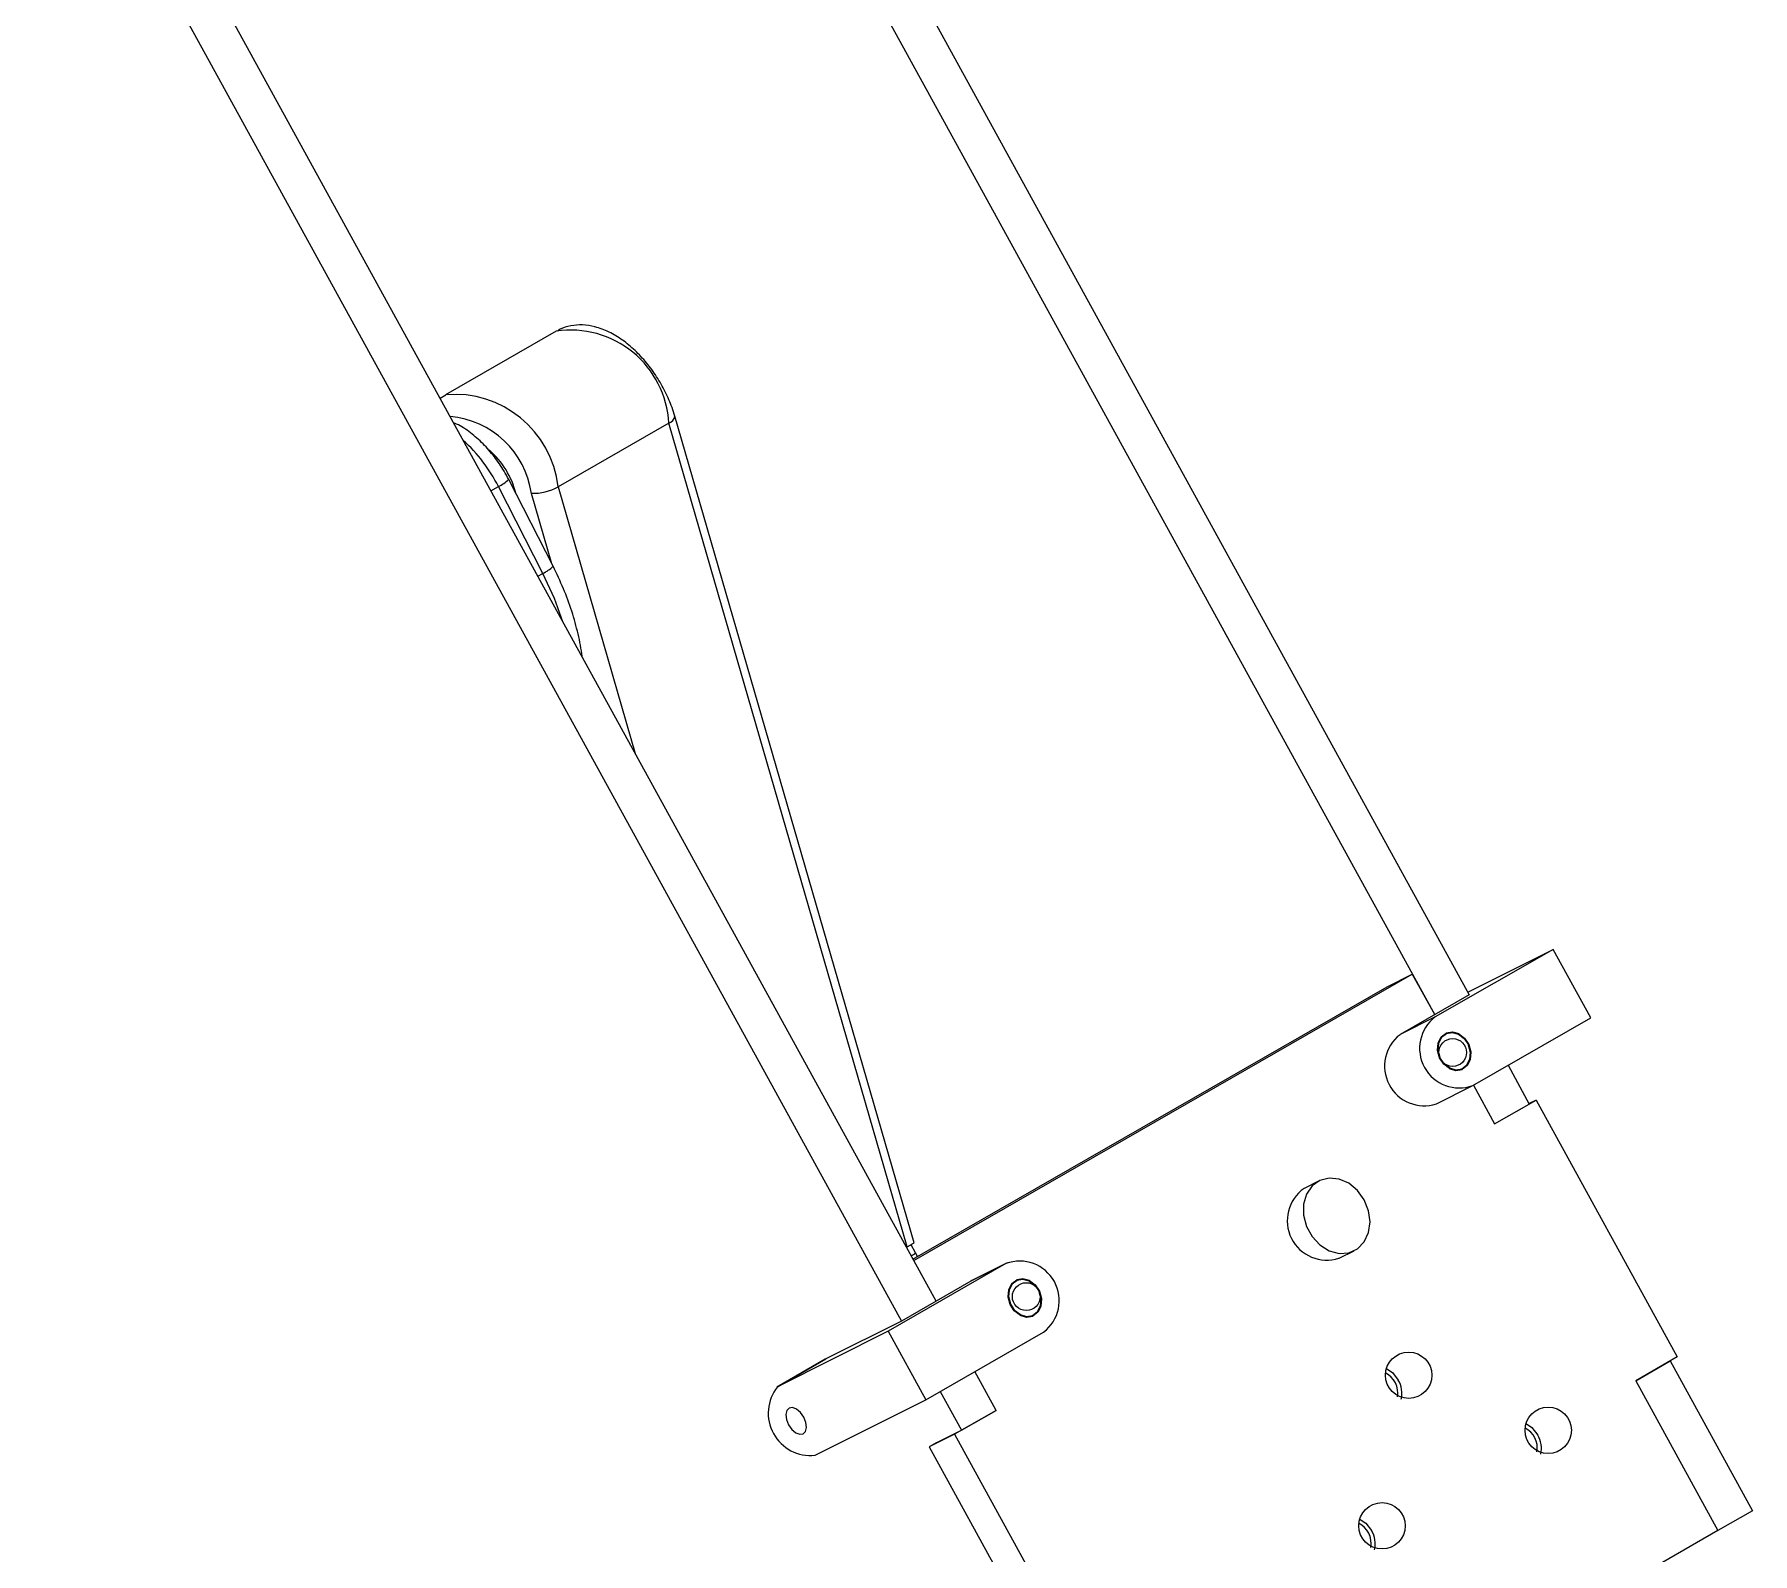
# Model space of a CAD drawing. Header units: millimetres. Extents: x -551930 to 36223, y -1733730 to 8014.
# Drawn here: x -551610.15 to -551590.36, y -1733695.38 to -1733677.89 of the extents above; entities that cross this region are included whole.
import ezdxf

# ---------------------------------------------------------------- set-up
doc = ezdxf.new("R2010")
doc.units = ezdxf.units.MM
doc.layers.get('0').update_dxf_attribs({"lineweight": 35})

msp = doc.modelspace()

# ---------------------------------------------------------------- linework, layer by layer
at = {"color": 7, "linetype": 'Continuous', "lineweight": 25}
for p, q in [((-551603.9, -1733670.249), (-551593.625, -1733688.951)), ((-551604.299, -1733670.478), (-551594.023, -1733689.18)), ((-551599.766, -1733692.478), (-551610.041, -1733673.776)), ((-551610.44, -1733674.005), (-551600.164, -1733692.707)), ((-551604.139, -1733681.309), (-551605.415, -1733682.042)), ((-551605.411, -1733682.045), (-551605.476, -1733682.085)), ((-551602.843, -1733682.369), (-551604.119, -1733683.102)), ((-551600.097, -1733691.854), (-551602.843, -1733682.369)), ((-551600.019, -1733691.806), (-551602.774, -1733682.289)), ((-551604.176, -1733684.016), (-551604.687, -1733683.017)), ((-551604.295, -1733684.098), (-551604.806, -1733683.098)), ((-551592.66, -1733688.427), (-551594.016, -1733689.206)), ((-551593.642, -1733688.919), (-551592.66, -1733688.427)), ((-551592.227, -1733689.216), (-551592.66, -1733688.427)), ((-551600.023, -1733692.01), (-551594.281, -1733688.712)), ((-551594.571, -1733688.857), (-551594.281, -1733688.712)), ((-551594.281, -1733688.712), (-551594.023, -1733689.18)), ((-551600.032, -1733691.994), (-551594.571, -1733688.857)), ((-551593.625, -1733688.951), (-551594.422, -1733689.409)), ((-551594.016, -1733689.206), (-551594.422, -1733689.409)), ((-551593.583, -1733689.994), (-551592.227, -1733689.216)), ((-551593.179, -1733689.762), (-551592.934, -1733690.208)), ((-551594.004, -1733690.206), (-551593.598, -1733690.003)), ((-551593.578, -1733689.991), (-551593.333, -1733690.437)), ((-551593.333, -1733690.437), (-551592.854, -1733690.162)), ((-551593.333, -1733690.437), (-551592.934, -1733690.208)), ((-551592.854, -1733690.162), (-551592.937, -1733690.203)), ((-551592.854, -1733690.162), (-551591.23, -1733693.119)), ((-551595.354, -1733691.092), (-551595.528, -1733691.18)), ((-551600.097, -1733691.854), (-551600.106, -1733691.859)), ((-551600.001, -1733691.923), (-551600.053, -1733691.828)), ((-551595.125, -1733691.984), (-551594.951, -1733691.897)), ((-551598.961, -1733692.046), (-551600.317, -1733692.825)), ((-551599.766, -1733692.478), (-551600.023, -1733692.01)), ((-551599.979, -1733691.963), (-551600.001, -1733691.923)), ((-551598.961, -1733692.046), (-551599.367, -1733692.249)), ((-551598.946, -1733692.038), (-551599.352, -1733692.241)), ((-551599.367, -1733692.249), (-551600.164, -1733692.707)), ((-551599.352, -1733692.241), (-551599.367, -1733692.249)), ((-551600.164, -1733692.707), (-551601.034, -1733693.143)), ((-551600.317, -1733692.825), (-551601.592, -1733693.463)), ((-551600.317, -1733692.825), (-551599.883, -1733693.613)), ((-551599.883, -1733693.613), (-551598.528, -1733692.834)), ((-551601.042, -1733693.147), (-551601.6, -1733693.468)), ((-551601.592, -1733693.463), (-551601.034, -1733693.143)), ((-551601.034, -1733693.143), (-551601.042, -1733693.147)), ((-551599.075, -1733693.735), (-551599.32, -1733693.289)), ((-551591.23, -1733693.119), (-551591.708, -1733693.394)), ((-551591.708, -1733693.394), (-551591.31, -1733693.165)), ((-551591.31, -1733693.165), (-551590.362, -1733694.89)), ((-551591.708, -1733693.394), (-551590.761, -1733695.119)), ((-551601.159, -1733694.252), (-551599.883, -1733693.613)), ((-551599.719, -1733693.518), (-551599.474, -1733693.964)), ((-551599.075, -1733693.735), (-551599.554, -1733694.01)), ((-551599.474, -1733693.964), (-551599.075, -1733693.735)), ((-551599.554, -1733694.01), (-551599.844, -1733694.155)), ((-551599.764, -1733694.109), (-551599.474, -1733693.964)), ((-551599.554, -1733694.01), (-551597.929, -1733696.967)), ((-551599.764, -1733694.109), (-551599.844, -1733694.155)), ((-551599.844, -1733694.155), (-551598.219, -1733697.112)), ((-551590.362, -1733694.89), (-551590.761, -1733695.119)), ((-551590.761, -1733695.119), (-551596.503, -1733698.417))]:
    msp.add_line(p, q, dxfattribs=at)
at = {"color": 8, "linetype": 'Continuous', "lineweight": 25}
for p, q in [((-551604.892, -1733683.148), (-551604.806, -1733683.098)), ((-551604.191, -1733683.987), (-551604.425, -1733683.177)), ((-551604.119, -1733683.102), (-551603.23, -1733686.173)), ((-551604.352, -1733684.13), (-551604.295, -1733684.098))]:
    msp.add_line(p, q, dxfattribs=at)
at = {"color": 8, "linetype": 'Continuous', "lineweight": 25, "flags": 128}
msp.add_lwpolyline([(-551604.063, -1733684.656), (-551604.161, -1733684.387), (-551604.295, -1733684.098)], dxfattribs=at)
at = {"color": 7, "linetype": 'Continuous', "flags": 128}
for points in [[(-551593.95, -1733689.438), (-551593.985, -1733689.506), (-551593.991, -1733689.588), (-551593.969, -1733689.672), (-551593.92, -1733689.745), (-551593.854, -1733689.796), (-551593.779, -1733689.817), (-551593.707, -1733689.805), (-551593.649, -1733689.762), (-551593.615, -1733689.694), (-551593.608, -1733689.612), (-551593.63, -1733689.528), (-551593.679, -1733689.455), (-551593.745, -1733689.404), (-551593.82, -1733689.383), (-551593.892, -1733689.395), (-551593.95, -1733689.438)], [(-551598.594, -1733692.602), (-551598.559, -1733692.534), (-551598.552, -1733692.452), (-551598.575, -1733692.368), (-551598.623, -1733692.295), (-551598.69, -1733692.244), (-551598.765, -1733692.223), (-551598.837, -1733692.235), (-551598.894, -1733692.278), (-551598.929, -1733692.346), (-551598.936, -1733692.428), (-551598.913, -1733692.512), (-551598.865, -1733692.585), (-551598.798, -1733692.636), (-551598.723, -1733692.657), (-551598.652, -1733692.645), (-551598.594, -1733692.602)]]:
    msp.add_lwpolyline(points, dxfattribs=at)
at = {"color": 7, "linetype": 'Continuous', "lineweight": 25, "flags": 128}
for points in [[(-551594.834, -1733691.312), (-551594.912, -1733691.204), (-551595.011, -1733691.121), (-551595.123, -1733691.072), (-551595.238, -1733691.061), (-551595.345, -1733691.088), (-551595.435, -1733691.151), (-551595.5, -1733691.245), (-551595.534, -1733691.361), (-551595.534, -1733691.489), (-551595.5, -1733691.617), (-551595.436, -1733691.735), (-551595.346, -1733691.831), (-551595.239, -1733691.897), (-551595.125, -1733691.928), (-551595.013, -1733691.92), (-551594.913, -1733691.874), (-551594.835, -1733691.795), (-551594.785, -1733691.689), (-551594.767, -1733691.566), (-551594.784, -1733691.436), (-551594.834, -1733691.312)], [(-551594.586, -1733693.251), (-551594.51, -1733693.301), (-551594.443, -1733693.387)], [(-551601.295, -1733694.006), (-551601.268, -1733693.978), (-551601.257, -1733693.931), (-551601.264, -1733693.874), (-551601.289, -1733693.814), (-551601.327, -1733693.761), (-551601.372, -1733693.722), (-551601.418, -1733693.704), (-551601.457, -1733693.71), (-551601.484, -1733693.738), (-551601.495, -1733693.784), (-551601.487, -1733693.841), (-551601.463, -1733693.901), (-551601.425, -1733693.955), (-551601.38, -1733693.993), (-551601.334, -1733694.011), (-551601.295, -1733694.006)], [(-551592.979, -1733693.884), (-551592.903, -1733693.934), (-551592.836, -1733694.02)], [(-551594.893, -1733694.983), (-551594.817, -1733695.034), (-551594.75, -1733695.119)]]:
    msp.add_lwpolyline(points, dxfattribs=at)
at = {"color": 7, "linetype": 'Continuous', "lineweight": 25}
for centre, radius in [((-551593.817, -1733689.615), 0.16), ((-551598.727, -1733692.425), 0.16), ((-551594.323, -1733693.331), 0.267), ((-551592.716, -1733693.965), 0.267), ((-551594.63, -1733695.064), 0.267)]:
    msp.add_circle(centre, radius, dxfattribs=at)
at = {"color": 8, "linetype": 'Continuous', "lineweight": 25}
for centre, radius, start, end in [((-551603.974, -1733682.43), 1.133, 3.1036, 98.3832), ((-551605.31, -1733683.236), 1.199, 6.4492, 94.9648), ((-551605.447, -1733683.321), 1.031, 8.0361, 85.2571), ((-551602.873, -1733682.273), 0.1, 287.4189, 350.5955), ((-551606.413, -1733683.903), 1.797, 26.5944, 48.0297), ((-551604.975, -1733682.727), 0.408, 294.4686, 314.7976), ((-551604.429, -1733683.776), 0.349, 292.7228, 316.5446), ((-551600.219, -1733691.651), 0.348, 298.6135, 308.7102)]:
    msp.add_arc(centre, radius, start, end, dxfattribs=at)
at = {"color": 7, "linetype": 'Continuous', "lineweight": 25}
for centre, radius, start, end in [((-551605.575, -1733683.432), 1.005, 14.1827, 48.8008), ((-551604.405, -1733682.595), 0.582, 267.9754, 299.4507), ((-551593.742, -1733689.568), 0.455, 127.1404, 290.4299), ((-551594.145, -1733689.772), 0.456, 127.3965, 287.9878), ((-551595.266, -1733691.551), 0.455, 125.2169, 287.982), ((-551598.802, -1733692.472), 0.455, 307.1404, 110.4299), ((-551594.707, -1733693.534), 0.258, 349.4586, 63.7403), ((-551601.21, -1733693.767), 0.488, 141.561, 276.0094), ((-551594.712, -1733693.542), 0.311, 347.9898, 30.0013), ((-551593.1, -1733694.167), 0.258, 349.4586, 63.7403), ((-551593.105, -1733694.175), 0.311, 347.9898, 30.0013), ((-551595.014, -1733695.266), 0.258, 349.4586, 63.7403), ((-551595.019, -1733695.275), 0.311, 347.9898, 30.0013)]:
    msp.add_arc(centre, radius, start, end, dxfattribs=at)
msp.add_ellipse((-551600.221, -1733691.916), major_axis=(0.202, 0.111), ratio=0.027477, start_param=5.359452, end_param=6.277075, dxfattribs=at)
for points, knots in [([(-551602.774, -1733682.289), (-551602.784, -1733682.256), (-551602.814, -1733682.162), (-551602.881, -1733682.007), (-551602.98, -1733681.832), (-551603.098, -1733681.671), (-551603.231, -1733681.528), (-551603.376, -1733681.408), (-551603.531, -1733681.315), (-551603.686, -1733681.257), (-551603.835, -1733681.233), (-551603.971, -1733681.244), (-551604.072, -1733681.27), (-551604.12, -1733681.302), (-551604.132, -1733681.31)], [0, 0, 0, 0, 0.051249, 0.146412, 0.241416, 0.336612, 0.432304, 0.528954, 0.626937, 0.7261, 0.81224, 0.894375, 0.974063, 1, 1, 1, 1]), ([(-551604.687, -1733683.017), (-551604.705, -1733682.985), (-551604.753, -1733682.894), (-551604.85, -1733682.753), (-551604.98, -1733682.603), (-551605.127, -1733682.477), (-551605.242, -1733682.396), (-551605.311, -1733682.369), (-551605.322, -1733682.365)], [0, 0, 0, 0, 0.112796, 0.319725, 0.528349, 0.740047, 0.956265, 1, 1, 1, 1]), ([(-551603.842, -1733685.059), (-551603.842, -1733685.057), (-551603.849, -1733684.972), (-551603.886, -1733684.796), (-551603.956, -1733684.535), (-551604.052, -1733684.272), (-551604.135, -1733684.102), (-551604.176, -1733684.016)], [0, 0, 0, 0, 0.004501, 0.253477, 0.501775, 0.749295, 1, 1, 1, 1])]:
    msp.add_open_spline(points, degree=3, knots=knots, dxfattribs=at)

doc.saveas('drawing.dxf')
